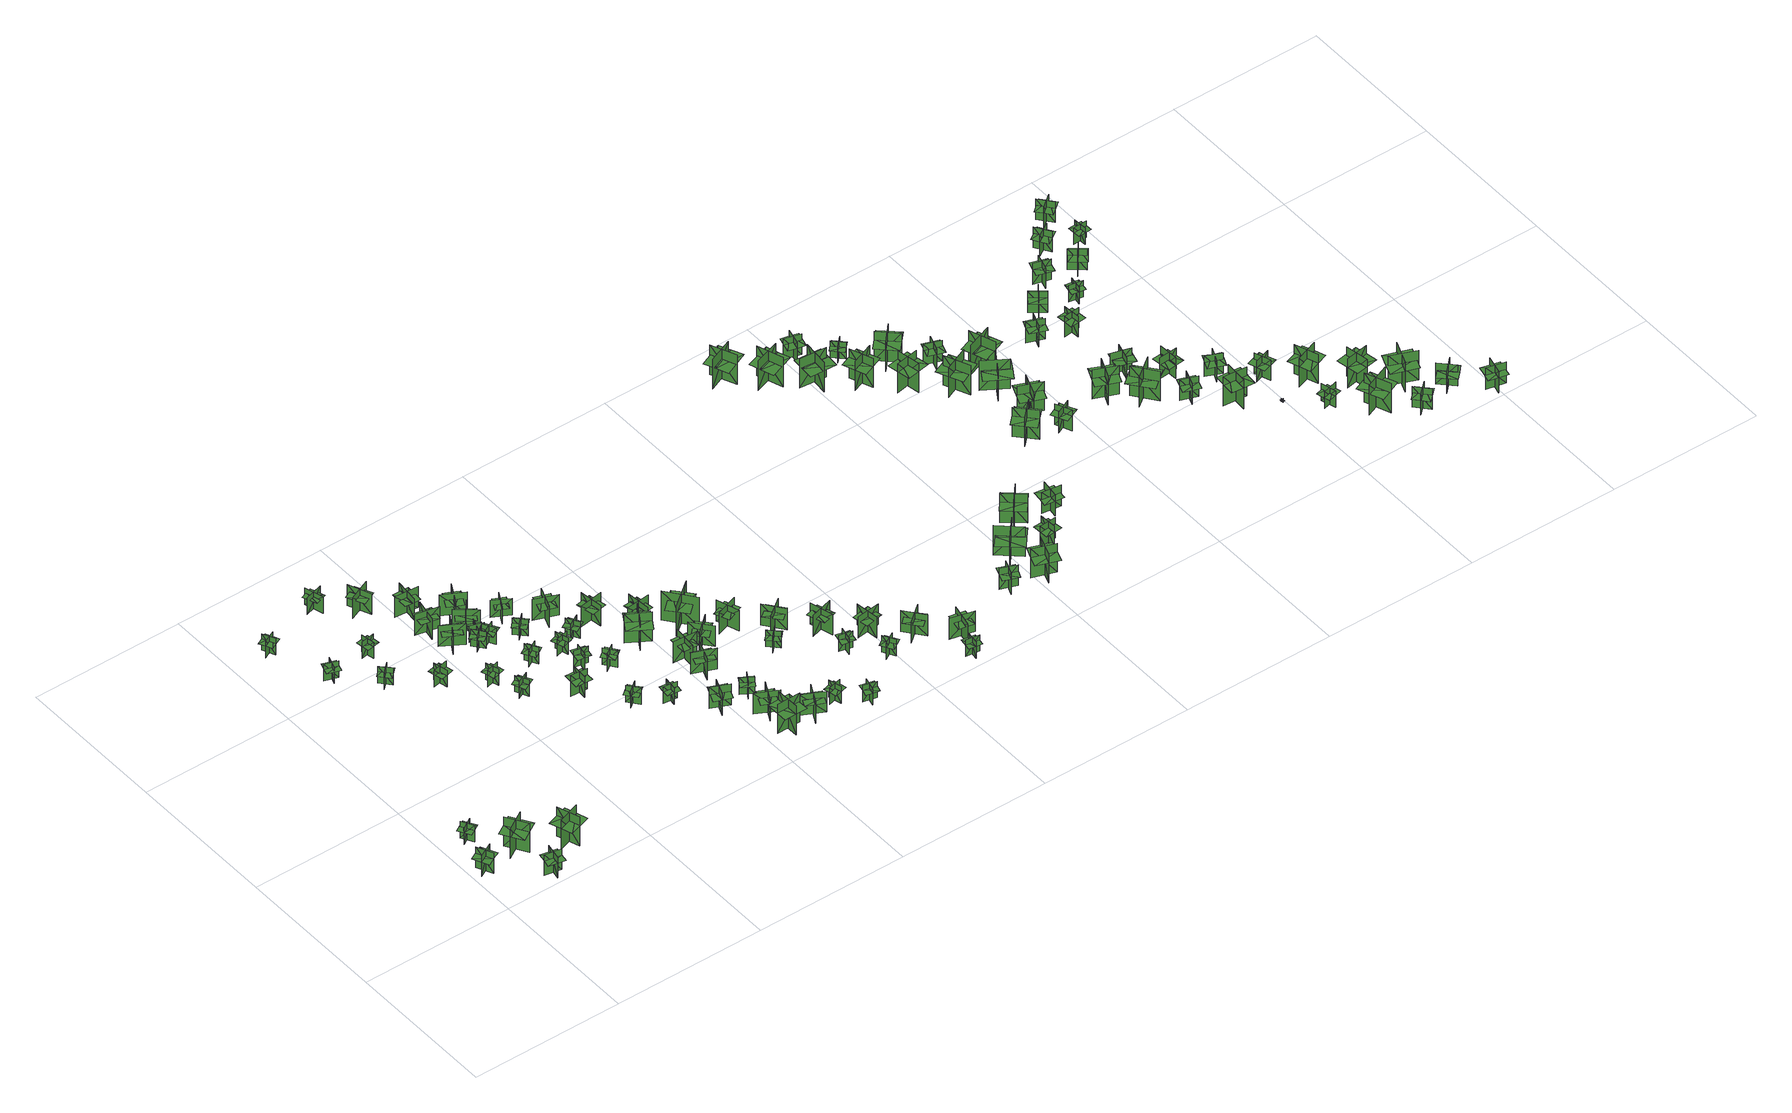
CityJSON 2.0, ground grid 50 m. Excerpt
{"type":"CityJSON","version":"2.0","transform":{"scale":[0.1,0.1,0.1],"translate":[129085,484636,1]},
"CityObjects":{
"tree1":{"type":"SolitaryVegetationObject","geometry":[{"type":"MultiSurface","lod":"1","boundaries":[[[0,1,2]],[[0,2,3]],[[4,5,6]],[[4,6,7]],[[8,9,10]],[[8,10,11]],[[8,11,12]],[[8,12,13]]]}]},
"tree2":{"type":"SolitaryVegetationObject","geometry":[{"type":"MultiSurface","lod":"1","boundaries":[[[14,15,16]],[[14,16,17]],[[18,19,20]],[[18,20,21]],[[22,23,24]],[[22,24,25]],[[22,25,26]],[[22,26,27]]]}]},
"tree3":{"type":"SolitaryVegetationObject","geometry":[{"type":"MultiSurface","lod":"1","boundaries":[[[28,29,30]],[[28,30,31]],[[32,33,34]],[[32,34,35]],[[36,37,38]],[[36,38,39]],[[36,39,40]],[[36,40,41]]]}]},
"tree4":{"type":"SolitaryVegetationObject","geometry":[{"type":"MultiSurface","lod":"1","boundaries":[[[42,43,44]],[[42,44,45]],[[46,47,48]],[[46,48,49]],[[50,51,52]],[[50,52,53]],[[50,53,54]],[[50,54,55]]]}]},
"tree5":{"type":"SolitaryVegetationObject","geometry":[{"type":"MultiSurface","lod":"1","boundaries":[[[56,57,58]],[[56,58,59]],[[60,61,62]],[[60,62,63]],[[64,65,66]],[[64,66,67]],[[64,67,68]],[[64,68,69]]]}]},
"tree6":{"type":"SolitaryVegetationObject","geometry":[{"type":"MultiSurface","lod":"1","boundaries":[[[70,71,72]],[[70,72,73]],[[74,75,76]],[[74,76,77]],[[78,79,80]],[[78,80,81]],[[78,81,82]],[[78,82,83]]]}]},
"tree7":{"type":"SolitaryVegetationObject","geometry":[{"type":"MultiSurface","lod":"1","boundaries":[[[84,85,86]],[[84,86,87]],[[88,89,90]],[[88,90,91]],[[92,93,94]],[[92,94,95]],[[92,95,96]],[[92,96,97]]]}]},
"tree8":{"type":"SolitaryVegetationObject","geometry":[{"type":"MultiSurface","lod":"1","boundaries":[[[98,99,100]],[[98,100,101]],[[102,103,104]],[[102,104,105]],[[106,107,108]],[[106,108,109]],[[106,109,110]],[[106,110,111]]]}]},
"tree9":{"type":"SolitaryVegetationObject","geometry":[{"type":"MultiSurface","lod":"1","boundaries":[[[112,113,114]],[[112,114,115]],[[116,117,118]],[[116,118,119]],[[120,121,122]],[[120,122,123]],[[120,123,124]],[[120,124,125]]]}]},
"tree10":{"type":"SolitaryVegetationObject","geometry":[{"type":"MultiSurface","lod":"1","boundaries":[[[126,127,128]],[[126,128,129]],[[130,131,132]],[[130,132,133]],[[134,135,136]],[[134,136,137]],[[134,137,138]],[[134,138,139]]]}]},
"tree11":{"type":"SolitaryVegetationObject","geometry":[{"type":"MultiSurface","lod":"1","boundaries":[[[140,141,142]],[[140,142,143]],[[144,145,146]],[[144,146,147]],[[148,149,150]],[[148,150,151]],[[148,151,152]],[[148,152,153]]]}]},
"tree12":{"type":"SolitaryVegetationObject","geometry":[{"type":"MultiSurface","lod":"1","boundaries":[[[154,155,156]],[[154,156,157]],[[158,159,160]],[[158,160,161]],[[162,163,164]],[[162,164,165]],[[162,165,166]],[[162,166,167]]]}]},
"tree13":{"type":"SolitaryVegetationObject","geometry":[{"type":"MultiSurface","lod":"1","boundaries":[[[168,169,170]],[[168,170,171]],[[172,173,174]],[[172,174,175]],[[176,177,178]],[[176,178,179]],[[176,179,180]],[[176,180,181]]]}]},
"tree14":{"type":"SolitaryVegetationObject","geometry":[{"type":"MultiSurface","lod":"1","boundaries":[[[182,183,184]],[[182,184,185]],[[186,187,188]],[[186,188,189]],[[190,191,192]],[[190,192,193]],[[190,193,194]],[[190,194,195]]]}]},
"tree15":{"type":"SolitaryVegetationObject","geometry":[{"type":"MultiSurface","lod":"1","boundaries":[[[196,197,198]],[[196,198,199]],[[200,201,202]],[[200,202,203]],[[204,205,206]],[[204,206,207]],[[204,207,208]],[[204,208,209]]]}]},
"tree16":{"type":"SolitaryVegetationObject","geometry":[{"type":"MultiSurface","lod":"1","boundaries":[[[210,211,212]],[[210,212,213]],[[214,215,216]],[[214,216,217]],[[218,219,220]],[[218,220,221]],[[218,221,222]],[[218,222,223]]]}]},
"tree17":{"type":"SolitaryVegetationObject","geometry":[{"type":"MultiSurface","lod":"1","boundaries":[[[224,225,226]],[[224,226,227]],[[228,229,230]],[[228,230,231]],[[232,233,234]],[[232,234,235]],[[232,235,236]],[[232,236,237]]]}]},
"tree18":{"type":"SolitaryVegetationObject","geometry":[{"type":"MultiSurface","lod":"1","boundaries":[[[238,239,240]],[[238,240,241]],[[242,243,244]],[[242,244,245]],[[246,247,248]],[[246,248,249]],[[246,249,250]],[[246,250,251]]]}]},
"tree19":{"type":"SolitaryVegetationObject","geometry":[{"type":"MultiSurface","lod":"1","boundaries":[[[252,253,254]],[[252,254,255]],[[256,257,258]],[[256,258,259]],[[260,261,262]],[[260,262,263]],[[260,263,264]],[[260,264,265]]]}]},
"tree20":{"type":"SolitaryVegetationObject","geometry":[{"type":"MultiSurface","lod":"1","boundaries":[[[266,267,268]],[[266,268,269]],[[270,271,272]],[[270,272,273]],[[274,275,276]],[[274,276,277]],[[274,277,278]],[[274,278,279]]]}]},
"tree21":{"type":"SolitaryVegetationObject","geometry":[{"type":"MultiSurface","lod":"1","boundaries":[[[280,281,282]],[[280,282,283]],[[284,285,286]],[[284,286,287]],[[288,289,290]],[[288,290,291]],[[288,291,292]],[[288,292,293]]]}]},
"tree22":{"type":"SolitaryVegetationObject","geometry":[{"type":"MultiSurface","lod":"1","boundaries":[[[294,295,296]],[[294,296,297]],[[298,299,300]],[[298,300,301]],[[302,303,304]],[[302,304,305]],[[302,305,306]],[[302,306,307]]]}]},
"tree23":{"type":"SolitaryVegetationObject","geometry":[{"type":"MultiSurface","lod":"1","boundaries":[[[308,309,310]],[[308,310,311]],[[312,313,314]],[[312,314,315]],[[316,317,318]],[[316,318,319]],[[316,319,320]],[[316,320,321]]]}]},
"tree24":{"type":"SolitaryVegetationObject","geometry":[{"type":"MultiSurface","lod":"1","boundaries":[[[322,323,324]],[[322,324,325]],[[326,327,328]],[[326,328,329]],[[330,331,332]],[[330,332,333]],[[330,333,334]],[[330,334,335]]]}]},
"tree25":{"type":"SolitaryVegetationObject","geometry":[{"type":"MultiSurface","lod":"1","boundaries":[[[336,337,338]],[[336,338,339]],[[340,341,342]],[[340,342,343]],[[344,345,346]],[[344,346,347]],[[344,347,348]],[[344,348,349]]]}]},
"tree26":{"type":"SolitaryVegetationObject","geometry":[{"type":"MultiSurface","lod":"1","boundaries":[[[350,351,352]],[[350,352,353]],[[354,355,356]],[[354,356,357]],[[358,359,360]],[[358,360,361]],[[358,361,362]],[[358,362,363]]]}]},
"tree27":{"type":"SolitaryVegetationObject","geometry":[{"type":"MultiSurface","lod":"1","boundaries":[[[364,365,366]],[[364,366,367]],[[368,369,370]],[[368,370,371]],[[372,373,374]],[[372,374,375]],[[372,375,376]],[[372,376,377]]]}]},
"tree28":{"type":"SolitaryVegetationObject","geometry":[{"type":"MultiSurface","lod":"1","boundaries":[[[378,379,380]],[[378,380,381]],[[382,383,384]],[[382,384,385]],[[386,387,388]],[[386,388,389]],[[386,389,390]],[[386,390,391]]]}]},
"tree29":{"type":"SolitaryVegetationObject","geometry":[{"type":"MultiSurface","lod":"1","boundaries":[[[392,393,394]],[[392,394,395]],[[396,397,398]],[[396,398,399]],[[400,401,402]],[[400,402,403]],[[400,403,404]],[[400,404,405]]]}]},
"tree30":{"type":"SolitaryVegetationObject","geometry":[{"type":"MultiSurface","lod":"1","boundaries":[[[406,407,408]],[[406,408,409]],[[410,411,412]],[[410,412,413]],[[414,415,416]],[[414,416,417]],[[414,417,418]],[[414,418,419]]]}]},
"tree31":{"type":"SolitaryVegetationObject","geometry":[{"type":"MultiSurface","lod":"1","boundaries":[[[420,421,422]],[[420,422,423]],[[424,425,426]],[[424,426,427]],[[428,429,430]],[[428,430,431]],[[428,431,432]],[[428,432,433]]]}]},
"tree32":{"type":"SolitaryVegetationObject","geometry":[{"type":"MultiSurface","lod":"1","boundaries":[[[434,435,436]],[[434,436,437]],[[438,439,440]],[[438,440,441]],[[442,443,444]],[[442,444,445]],[[442,445,446]],[[442,446,447]]]}]},
"tree33":{"type":"SolitaryVegetationObject","geometry":[{"type":"MultiSurface","lod":"1","boundaries":[[[448,449,450]],[[448,450,451]],[[452,453,454]],[[452,454,455]],[[456,457,458]],[[456,458,459]],[[456,459,460]],[[456,460,461]]]}]},
"tree34":{"type":"SolitaryVegetationObject","geometry":[{"type":"MultiSurface","lod":"1","boundaries":[[[462,463,464]],[[462,464,465]],[[466,467,468]],[[466,468,469]],[[470,471,472]],[[470,472,473]],[[470,473,474]],[[470,474,475]]]}]},
"tree35":{"type":"SolitaryVegetationObject","geometry":[{"type":"MultiSurface","lod":"1","boundaries":[[[476,477,478]],[[476,478,479]],[[480,481,482]],[[480,482,483]],[[484,485,486]],[[484,486,487]],[[484,487,488]],[[484,488,489]]]}]},
"tree36":{"type":"SolitaryVegetationObject","geometry":[{"type":"MultiSurface","lod":"1","boundaries":[[[490,491,492]],[[490,492,493]],[[494,495,496]],[[494,496,497]],[[498,499,500]],[[498,500,501]],[[498,501,502]],[[498,502,503]]]}]},
"tree37":{"type":"SolitaryVegetationObject","geometry":[{"type":"MultiSurface","lod":"1","boundaries":[[[504,505,506]],[[504,506,507]],[[508,509,510]],[[508,510,511]],[[512,513,514]],[[512,514,515]],[[512,515,516]],[[512,516,517]]]}]},
"tree38":{"type":"SolitaryVegetationObject","geometry":[{"type":"MultiSurface","lod":"1","boundaries":[[[518,519,520]],[[518,520,521]],[[522,523,524]],[[522,524,525]],[[526,527,528]],[[526,528,529]],[[526,529,530]],[[526,530,531]]]}]},
"tree39":{"type":"SolitaryVegetationObject","geometry":[{"type":"MultiSurface","lod":"1","boundaries":[[[532,533,534]],[[532,534,535]],[[536,537,538]],[[536,538,539]],[[540,541,542]],[[540,542,543]],[[540,543,544]],[[540,544,545]]]}]},
"tree40":{"type":"SolitaryVegetationObject","geometry":[{"type":"MultiSurface","lod":"1","boundaries":[[[546,547,548]],[[546,548,549]],[[550,551,552]],[[550,552,553]],[[554,555,556]],[[554,556,557]],[[554,557,558]],[[554,558,559]]]}]},
"tree41":{"type":"SolitaryVegetationObject","geometry":[{"type":"MultiSurface","lod":"1","boundaries":[[[560,561,562]],[[560,562,563]],[[564,565,566]],[[564,566,567]],[[568,569,570]],[[568,570,571]],[[568,571,572]],[[568,572,573]]]}]},
"tree42":{"type":"SolitaryVegetationObject","geometry":[{"type":"MultiSurface","lod":"1","boundaries":[[[574,575,576]],[[574,576,577]],[[578,579,580]],[[578,580,581]],[[582,583,584]],[[582,584,585]],[[582,585,586]],[[582,586,587]]]}]},
"tree43":{"type":"SolitaryVegetationObject","geometry":[{"type":"MultiSurface","lod":"1","boundaries":[[[588,589,590]],[[588,590,591]],[[592,593,594]],[[592,594,595]],[[596,597,598]],[[596,598,599]],[[596,599,600]],[[596,600,601]]]}]},
"tree44":{"type":"SolitaryVegetationObject","geometry":[{"type":"MultiSurface","lod":"1","boundaries":[[[602,603,604]],[[602,604,605]],[[606,607,608]],[[606,608,609]],[[610,611,612]],[[610,612,613]],[[610,613,614]],[[610,614,615]]]}]},
"tree45":{"type":"SolitaryVegetationObject","geometry":[{"type":"MultiSurface","lod":"1","boundaries":[[[616,617,618]],[[616,618,619]],[[620,621,622]],[[620,622,623]],[[624,625,626]],[[624,626,627]],[[624,627,628]],[[624,628,629]]]}]},
"tree46":{"type":"SolitaryVegetationObject","geometry":[{"type":"MultiSurface","lod":"1","boundaries":[[[630,631,632]],[[630,632,633]],[[634,635,636]],[[634,636,637]],[[638,639,640]],[[638,640,641]],[[638,641,642]],[[638,642,643]]]}]},
"tree47":{"type":"SolitaryVegetationObject","geometry":[{"type":"MultiSurface","lod":"1","boundaries":[[[644,645,646]],[[644,646,647]],[[648,649,650]],[[648,650,651]],[[652,653,654]],[[652,654,655]],[[652,655,656]],[[652,656,657]]]}]},
"tree48":{"type":"SolitaryVegetationObject","geometry":[{"type":"MultiSurface","lod":"1","boundaries":[[[658,659,660]],[[658,660,661]],[[662,663,664]],[[662,664,665]],[[666,667,668]],[[666,668,669]],[[666,669,670]],[[666,670,671]]]}]},
"tree49":{"type":"SolitaryVegetationObject","geometry":[{"type":"MultiSurface","lod":"1","boundaries":[[[672,673,674]],[[672,674,675]],[[676,677,678]],[[676,678,679]],[[680,681,682]],[[680,682,683]],[[680,683,684]],[[680,684,685]]]}]},
"tree50":{"type":"SolitaryVegetationObject","geometry":[{"type":"MultiSurface","lod":"1","boundaries":[[[686,687,688]],[[686,688,689]],[[690,691,692]],[[690,692,693]],[[694,695,696]],[[694,696,697]],[[694,697,698]],[[694,698,699]]]}]},
"tree51":{"type":"SolitaryVegetationObject","geometry":[{"type":"MultiSurface","lod":"1","boundaries":[[[700,701,702]],[[700,702,703]],[[704,705,706]],[[704,706,707]],[[708,709,710]],[[708,710,711]],[[708,711,712]],[[708,712,713]]]}]},
"tree52":{"type":"SolitaryVegetationObject","geometry":[{"type":"MultiSurface","lod":"1","boundaries":[[[714,715,716]],[[714,716,717]],[[718,719,720]],[[718,720,721]],[[722,723,724]],[[722,724,725]],[[722,725,726]],[[722,726,727]]]}]},
"tree53":{"type":"SolitaryVegetationObject","geometry":[{"type":"MultiSurface","lod":"1","boundaries":[[[728,729,730]],[[728,730,731]],[[732,733,734]],[[732,734,735]],[[736,737,738]],[[736,738,739]],[[736,739,740]],[[736,740,741]]]}]},
"tree54":{"type":"SolitaryVegetationObject","geometry":[{"type":"MultiSurface","lod":"1","boundaries":[[[742,743,744]],[[742,744,745]],[[746,747,748]],[[746,748,749]],[[750,751,752]],[[750,752,753]],[[750,753,754]],[[750,754,755]]]}]},
"tree55":{"type":"SolitaryVegetationObject","geometry":[{"type":"MultiSurface","lod":"1","boundaries":[[[756,757,758]],[[756,758,759]],[[760,761,762]],[[760,762,763]],[[764,765,766]],[[764,766,767]],[[764,767,768]],[[764,768,769]]]}]},
"tree56":{"type":"SolitaryVegetationObject","geometry":[{"type":"MultiSurface","lod":"1","boundaries":[[[770,771,772]],[[770,772,773]],[[774,775,776]],[[774,776,777]],[[778,779,780]],[[778,780,781]],[[778,781,782]],[[778,782,783]]]}]},
"tree57":{"type":"SolitaryVegetationObject","geometry":[{"type":"MultiSurface","lod":"1","boundaries":[[[784,785,786]],[[784,786,787]],[[788,789,790]],[[788,790,791]],[[792,793,794]],[[792,794,795]],[[792,795,796]],[[792,796,797]]]}]},
"tree58":{"type":"SolitaryVegetationObject","geometry":[{"type":"MultiSurface","lod":"1","boundaries":[[[798,799,800]],[[798,800,801]],[[802,803,804]],[[802,804,805]],[[806,807,808]],[[806,808,809]],[[806,809,810]],[[806,810,811]]]}]},
"tree59":{"type":"SolitaryVegetationObject","geometry":[{"type":"MultiSurface","lod":"1","boundaries":[[[812,813,814]],[[812,814,815]],[[816,817,818]],[[816,818,819]],[[820,821,822]],[[820,822,823]],[[820,823,824]],[[820,824,825]]]}]},
"tree60":{"type":"SolitaryVegetationObject","geometry":[{"type":"MultiSurface","lod":"1","boundaries":[[[826,827,828]],[[826,828,829]],[[830,831,832]],[[830,832,833]],[[834,835,836]],[[834,836,837]],[[834,837,838]],[[834,838,839]]]}]},
"tree61":{"type":"SolitaryVegetationObject","geometry":[{"type":"MultiSurface","lod":"1","boundaries":[[[840,841,842]],[[840,842,843]],[[844,845,846]],[[844,846,847]],[[848,849,850]],[[848,850,851]],[[848,851,852]],[[848,852,853]]]}]},
"tree62":{"type":"SolitaryVegetationObject","geometry":[{"type":"MultiSurface","lod":"1","boundaries":[[[854,855,856]],[[854,856,857]],[[858,859,860]],[[858,860,861]],[[862,863,864]],[[862,864,865]],[[862,865,866]],[[862,866,867]]]}]},
"tree63":{"type":"SolitaryVegetationObject","geometry":[{"type":"MultiSurface","lod":"1","boundaries":[[[868,869,870]],[[868,870,871]],[[872,873,874]],[[872,874,875]],[[876,877,878]],[[876,878,879]],[[876,879,880]],[[876,880,881]]]}]},
"tree64":{"type":"SolitaryVegetationObject","geometry":[{"type":"MultiSurface","lod":"1","boundaries":[[[882,883,884]],[[882,884,885]],[[886,887,888]],[[886,888,889]],[[890,891,892]],[[890,892,893]],[[890,893,894]],[[890,894,895]]]}]},
"tree65":{"type":"SolitaryVegetationObject","geometry":[{"type":"MultiSurface","lod":"1","boundaries":[[[896,897,898]],[[896,898,899]],[[900,901,902]],[[900,902,903]],[[904,905,906]],[[904,906,907]],[[904,907,908]],[[904,908,909]]]}]},
"tree66":{"type":"SolitaryVegetationObject","geometry":[{"type":"MultiSurface","lod":"1","boundaries":[[[910,911,912]],[[910,912,913]],[[914,915,916]],[[914,916,917]],[[918,919,920]],[[918,920,921]],[[918,921,922]],[[918,922,923]]]}]},
"tree67":{"type":"SolitaryVegetationObject","geometry":[{"type":"MultiSurface","lod":"1","boundaries":[[[924,925,926]],[[924,926,927]],[[928,929,930]],[[928,930,931]],[[932,933,934]],[[932,934,935]],[[932,935,936]],[[932,936,937]]]}]},
"tree68":{"type":"SolitaryVegetationObject","geometry":[{"type":"MultiSurface","lod":"1","boundaries":[[[938,939,940]],[[938,940,941]],[[942,943,944]],[[942,944,945]],[[946,947,948]],[[946,948,949]],[[946,949,950]],[[946,950,951]]]}]},
"tree69":{"type":"SolitaryVegetationObject","geometry":[{"type":"MultiSurface","lod":"1","boundaries":[[[952,953,954]],[[952,954,955]],[[956,957,958]],[[956,958,959]],[[960,961,962]],[[960,962,963]],[[960,963,964]],[[960,964,965]]]}]},
"tree70":{"type":"SolitaryVegetationObject","geometry":[{"type":"MultiSurface","lod":"1","boundaries":[[[966,967,968]],[[966,968,969]],[[970,971,972]],[[970,972,973]],[[974,975,976]],[[974,976,977]],[[974,977,978]],[[974,978,979]]]}]},
"tree71":{"type":"SolitaryVegetationObject","geometry":[{"type":"MultiSurface","lod":"1","boundaries":[[[980,981,982]],[[980,982,983]],[[984,985,986]],[[984,986,987]],[[988,989,990]],[[988,990,991]],[[988,991,992]],[[988,992,993]]]}]},
"tree72":{"type":"SolitaryVegetationObject","geometry":[{"type":"MultiSurface","lod":"1","boundaries":[[[994,995,996]],[[994,996,997]],[[998,999,1000]],[[998,1000,1001]],[[1002,1003,1004]],[[1002,1004,1005]],[[1002,1005,1006]],[[1002,1006,1007]]]}]},
"tree73":{"type":"SolitaryVegetationObject","geometry":[{"type":"MultiSurface","lod":"1","boundaries":[[[1008,1009,1010]],[[1008,1010,1011]],[[1012,1013,1014]],[[1012,1014,1015]],[[1016,1017,1018]],[[1016,1018,1019]],[[1016,1019,1020]],[[1016,1020,1021]]]}]},
"tree74":{"type":"SolitaryVegetationObject","geometry":[{"type":"MultiSurface","lod":"1","boundaries":[[[1022,1023,1024]],[[1022,1024,1025]],[[1026,1027,1028]],[[1026,1028,1029]],[[1030,1031,1032]],[[1030,1032,1033]],[[1030,1033,1034]],[[1030,1034,1035]]]}]},
"tree75":{"type":"SolitaryVegetationObject","geometry":[{"type":"MultiSurface","lod":"1","boundaries":[[[1036,1037,1038]],[[1036,1038,1039]],[[1040,1041,1042]],[[1040,1042,1043]],[[1044,1045,1046]],[[1044,1046,1047]],[[1044,1047,1048]],[[1044,1048,1049]]]}]},
"tree76":{"type":"SolitaryVegetationObject","geometry":[{"type":"MultiSurface","lod":"1","boundaries":[[[1050,1051,1052]],[[1050,1052,1053]],[[1054,1055,1056]],[[1054,1056,1057]],[[1058,1059,1060]],[[1058,1060,1061]],[[1058,1061,1062]],[[1058,1062,1063]]]}]},
"tree77":{"type":"SolitaryVegetationObject","geometry":[{"type":"MultiSurface","lod":"1","boundaries":[[[1064,1065,1066]],[[1064,1066,1067]],[[1068,1069,1070]],[[1068,1070,1071]],[[1072,1073,1074]],[[1072,1074,1075]],[[1072,1075,1076]],[[1072,1076,1077]]]}]},
"tree78":{"type":"SolitaryVegetationObject","geometry":[{"type":"MultiSurface","lod":"1","boundaries":[[[1078,1079,1080]],[[1078,1080,1081]],[[1082,1083,1084]],[[1082,1084,1085]],[[1086,1087,1088]],[[1086,1088,1089]],[[1086,1089,1090]],[[1086,1090,1091]]]}]},
"tree79":{"type":"SolitaryVegetationObject","geometry":[{"type":"MultiSurface","lod":"1","boundaries":[[[1092,1093,1094]],[[1092,1094,1095]],[[1096,1097,1098]],[[1096,1098,1099]],[[1100,1101,1102]],[[1100,1102,1103]],[[1100,1103,1104]],[[1100,1104,1105]]]}]},
"tree80":{"type":"SolitaryVegetationObject","geometry":[{"type":"MultiSurface","lod":"1","boundaries":[[[1106,1107,1108]],[[1106,1108,1109]],[[1110,1111,1112]],[[1110,1112,1113]],[[1114,1115,1116]],[[1114,1116,1117]],[[1114,1117,1118]],[[1114,1118,1119]]]}]},
"tree81":{"type":"SolitaryVegetationObject","geometry":[{"type":"MultiSurface","lod":"1","boundaries":[[[1120,1121,1122]],[[1120,1122,1123]],[[1124,1125,1126]],[[1124,1126,1127]],[[1128,1129,1130]],[[1128,1130,1131]],[[1128,1131,1132]],[[1128,1132,1133]]]}]},
"tree82":{"type":"SolitaryVegetationObject","geometry":[{"type":"MultiSurface","lod":"1","boundaries":[[[1134,1135,1136]],[[1134,1136,1137]],[[1138,1139,1140]],[[1138,1140,1141]],[[1142,1143,1144]],[[1142,1144,1145]],[[1142,1145,1146]],[[1142,1146,1147]]]}]},
"tree83":{"type":"SolitaryVegetationObject","geometry":[{"type":"MultiSurface","lod":"1","boundaries":[[[1148,1149,1150]],[[1148,1150,1151]],[[1152,1153,1154]],[[1152,1154,1155]],[[1156,1157,1158]],[[1156,1158,1159]],[[1156,1159,1160]],[[1156,1160,1161]]]}]},
"tree84":{"type":"SolitaryVegetationObject","geometry":[{"type":"MultiSurface","lod":"1","boundaries":[[[1162,1163,1164]],[[1162,1164,1165]],[[1166,1167,1168]],[[1166,1168,1169]],[[1170,1171,1172]],[[1170,1172,1173]],[[1170,1173,1174]],[[1170,1174,1175]]]}]},
"tree85":{"type":"SolitaryVegetationObject","geometry":[{"type":"MultiSurface","lod":"1","boundaries":[[[1176,1177,1178]],[[1176,1178,1179]],[[1180,1181,1182]],[[1180,1182,1183]],[[1184,1185,1186]],[[1184,1186,1187]],[[1184,1187,1188]],[[1184,1188,1189]]]}]},
"tree86":{"type":"SolitaryVegetationObject","geometry":[{"type":"MultiSurface","lod":"1","boundaries":[[[1190,1191,1192]],[[1190,1192,1193]],[[1194,1195,1196]],[[1194,1196,1197]],[[1198,1199,1200]],[[1198,1200,1201]],[[1198,1201,1202]],[[1198,1202,1203]]]}]},
"tree87":{"type":"SolitaryVegetationObject","geometry":[{"type":"MultiSurface","lod":"1","boundaries":[[[1204,1205,1206]],[[1204,1206,1207]],[[1208,1209,1210]],[[1208,1210,1211]],[[1212,1213,1214]],[[1212,1214,1215]],[[1212,1215,1216]],[[1212,1216,1217]]]}]},
"tree88":{"type":"SolitaryVegetationObject","geometry":[{"type":"MultiSurface","lod":"1","boundaries":[[[1218,1219,1220]],[[1218,1220,1221]],[[1222,1223,1224]],[[1222,1224,1225]],[[1226,1227,1228]],[[1226,1228,1229]],[[1226,1229,1230]],[[1226,1230,1231]]]}]},
"tree89":{"type":"SolitaryVegetationObject","geometry":[{"type":"MultiSurface","lod":"1","boundaries":[[[1232,1233,1234]],[[1232,1234,1235]],[[1236,1237,1238]],[[1236,1238,1239]],[[1240,1241,1242]],[[1240,1242,1243]],[[1240,1243,1244]],[[1240,1244,1245]]]}]},
"tree90":{"type":"SolitaryVegetationObject","geometry":[{"type":"MultiSurface","lod":"1","boundaries":[[[1246,1247,1248]],[[1246,1248,1249]],[[1250,1251,1252]],[[1250,1252,1253]],[[1254,1255,1256]],[[1254,1256,1257]],[[1254,1257,1258]],[[1254,1258,1259]]]}]},
"tree91":{"type":"SolitaryVegetationObject","geometry":[{"type":"MultiSurface","lod":"1","boundaries":[[[1260,1261,1262]],[[1260,1262,1263]],[[1264,1265,1266]],[[1264,1266,1267]],[[1268,1269,1270]],[[1268,1270,1271]],[[1268,1271,1272]],[[1268,1272,1273]]]}]},
"tree92":{"type":"SolitaryVegetationObject","geometry":[{"type":"MultiSurface","lod":"1","boundaries":[[[1274,1275,1276]],[[1274,1276,1277]],[[1278,1279,1280]],[[1278,1280,1281]],[[1282,1283,1284]],[[1282,1284,1285]],[[1282,1285,1286]],[[1282,1286,1287]]]}]},
"tree93":{"type":"SolitaryVegetationObject","geometry":[{"type":"MultiSurface","lod":"1","boundaries":[[[1288,1289,1290]],[[1288,1290,1291]],[[1292,1293,1294]],[[1292,1294,1295]],[[1296,1297,1298]],[[1296,1298,1299]],[[1296,1299,1300]],[[1296,1300,1301]]]}]},
"tree94":{"type":"SolitaryVegetationObject","geometry":[{"type":"MultiSurface","lod":"1","boundaries":[[[1302,1303,1304]],[[1302,1304,1305]],[[1306,1307,1308]],[[1306,1308,1309]],[[1310,1311,1312]],[[1310,1312,1313]],[[1310,1313,1314]],[[1310,1314,1315]]]}]},
"tree95":{"type":"SolitaryVegetationObject","geometry":[{"type":"MultiSurface","lod":"1","boundaries":[[[1316,1317,1318]],[[1316,1318,1319]],[[1320,1321,1322]],[[1320,1322,1323]],[[1324,1325,1326]],[[1324,1326,1327]],[[1324,1327,1328]],[[1324,1328,1329]]]}]},
"tree96":{"type":"SolitaryVegetationObject","geometry":[{"type":"MultiSurface","lod":"1","boundaries":[[[1330,1331,1332]],[[1330,1332,1333]],[[1334,1335,1336]],[[1334,1336,1337]],[[1338,1339,1340]],[[1338,1340,1341]],[[1338,1341,1342]],[[1338,1342,1343]]]}]},
"tree97":{"type":"SolitaryVegetationObject","geometry":[{"type":"MultiSurface","lod":"1","boundaries":[[[1344,1345,1346]],[[1344,1346,1347]],[[1348,1349,1350]],[[1348,1350,1351]],[[1352,1353,1354]],[[1352,1354,1355]],[[1352,1355,1356]],[[1352,1356,1357]]]}]},
"tree98":{"type":"SolitaryVegetationObject","geometry":[{"type":"MultiSurface","lod":"1","boundaries":[[[1358,1359,1360]],[[1358,1360,1361]],[[1362,1363,1364]],[[1362,1364,1365]],[[1366,1367,1368]],[[1366,1368,1369]],[[1366,1369,1370]],[[1366,1370,1371]]]}]},
"tree99":{"type":"SolitaryVegetationObject","geometry":[{"type":"MultiSurface","lod":"1","boundaries":[[[1372,1373,1374]],[[1372,1374,1375]],[[1376,1377,1378]],[[1376,1378,1379]],[[1380,1381,1382]],[[1380,1382,1383]],[[1380,1383,1384]],[[1380,1384,1385]]]}]},
"tree100":{"type":"SolitaryVegetationObject","geometry":[{"type":"MultiSurface","lod":"1","boundaries":[[[1386,1387,1388]],[[1386,1388,1389]],[[1390,1391,1392]],[[1390,1392,1393]],[[1394,1395,1396]],[[1394,1396,1397]],[[1394,1397,1398]],[[1394,1398,1399]]]}]},
"tree101":{"type":"SolitaryVegetationObject","geometry":[{"type":"MultiSurface","lod":"1","boundaries":[[[1400,1401,1402]],[[1400,1402,1403]],[[1404,1405,1406]],[[1404,1406,1407]],[[1408,1409,1410]],[[1408,1410,1411]],[[1408,1411,1412]],[[1408,1412,1413]]]}]},
"tree102":{"type":"SolitaryVegetationObject","geometry":[{"type":"MultiSurface","lod":"1","boundaries":[[[1414,1415,1416]],[[1414,1416,1417]],[[1418,1419,1420]],[[1418,1420,1421]],[[1422,1423,1424]],[[1422,1424,1425]],[[1422,1425,1426]],[[1422,1426,1427]]]}]},
"tree103":{"type":"SolitaryVegetationObject","geometry":[{"type":"MultiSurface","lod":"1","boundaries":[[[1428,1429,1430]],[[1428,1430,1431]],[[1432,1433,1434]],[[1432,1434,1435]],[[1436,1437,1438]],[[1436,1438,1439]],[[1436,1439,1440]],[[1436,1440,1441]]]}]},
"tree104":{"type":"SolitaryVegetationObject","geometry":[{"type":"MultiSurface","lod":"1","boundaries":[[[1442,1443,1444]],[[1442,1444,1445]],[[1446,1447,1448]],[[1446,1448,1449]],[[1450,1451,1452]],[[1450,1452,1453]],[[1450,1453,1454]],[[1450,1454,1455]]]}]}
},
"vertices":[
[17,143,14],[66,168,14],[66,168,91],[17,143,91],[52,132,14],[27,181,14],[27,181,91],[52,132,91],[52,132,69],[76,144,69],[51,193,69],[27,181,69],[2,168,69],[27,119,69],
[67,305,15],[89,267,15],[89,267,76],[67,305,76],[59,276,15],[97,299,15],[97,299,76],[59,276,76],[59,276,59],[71,257,59],[109,280,59],[97,299,59],[86,318,59],[48,295,59],
[179,7,16],[190,61,16],[190,61,93],[179,7,93],[210,27,16],[156,38,16],[156,38,93],[210,27,93],[210,27,71],[215,55,71],[161,65,71],[156,38,71],[150,11,71],[205,0,71],
[194,195,12],[128,155,12],[128,155,120],[194,195,120],[144,207,12],[185,142,12],[185,142,120],[144,207,120],[144,207,90],[111,187,90],[152,121,90],[185,142,90],[218,162,90],[177,228,90],
[312,77,12],[287,150,12],[287,150,120],[312,77,120],[335,123,12],[262,98,12],[262,98,120],[335,123,120],[335,123,90],[323,160,90],[249,135,90],[262,98,90],[274,62,90],[347,86,90],
[127,1220,16],[108,1260,16],[108,1260,77],[127,1220,77],[137,1248,16],[97,1228,16],[97,1228,77],[137,1248,77],[137,1248,60],[127,1268,60],[87,1248,60],[97,1228,60],[107,1208,60],[147,1228,60],
[183,1026,16],[197,1068,16],[197,1068,77],[183,1026,77],[209,1039,16],[167,1053,16],[167,1053,77],[209,1039,77],[209,1039,60],[216,1060,60],[174,1074,60],[167,1053,60],[160,1032,60],[202,1018,60],
[311,924,14],[281,957,14],[281,957,76],[311,924,76],[312,954,14],[280,924,14],[280,924,76],[312,954,76],[312,954,58],[297,970,58],[265,940,58],[280,924,58],[295,907,58],[327,937,58],
[327,1087,14],[335,1043,14],[335,1043,75],[327,1087,75],[310,1063,14],[354,1071,14],[354,1071,75],[310,1063,75],[310,1063,58],[314,1041,58],[358,1049,58],[354,1071,58],[350,1092,58],[307,1085,58],
[424,824,14],[413,873,14],[413,873,76],[424,824,76],[445,857,14],[396,847,14],[396,847,76],[445,857,76],[427,827,56],[449,833,56],[438,882,56],[415,876,56],[392,871,56],[404,822,56],
[325,1344,7],[343,1284,7],[343,1284,69],[325,1344,69],[305,1307,7],[305,1307,69],[365,1325,69],[365,1325,7],[326,1339,53],[307,1332,53],[323,1286,53],[343,1293,53],[362,1300,53],[346,1346,53],
[541,742,14],[528,784,14],[528,784,76],[541,742,76],[555,767,14],[513,755,14],[513,755,76],[555,767,76],[555,767,59],[549,789,59],[506,776,59],[513,755,59],[519,734,59],[561,746,59],
[555,667,11],[595,687,11],[595,687,72],[555,667,72],[583,657,11],[563,697,11],[563,697,72],[583,657,72],[583,657,55],[603,667,55],[583,707,55],[563,697,55],[544,687,55],[563,647,55],
[445,1196,9],[415,1268,9],[415,1268,87],[445,1196,87],[465,1245,9],[465,1245,87],[393,1215,87],[393,1215,9],[442,1203,66],[466,1214,66],[440,1269,66],[417,1258,66],[393,1247,66],[419,1192,66],
[510,976,10],[577,937,10],[577,937,87],[510,976,87],[523,925,10],[523,925,87],[562,993,87],[562,993,10],[515,972,67],[503,949,67],[557,921,67],[569,944,67],[581,967,67],[527,995,67],
[487,1055,8],[563,1039,8],[563,1039,86],[487,1055,86],[516,1011,8],[516,1011,86],[531,1088,86],[531,1088,8],[493,1053,65],[489,1028,65],[549,1018,65],[553,1044,65],[557,1069,65],[498,1079,65],
[582,894,9],[617,921,9],[617,921,71],[582,894,71],[611,890,9],[584,925,9],[584,925,71],[611,890,71],[611,890,54],[628,903,54],[601,938,54],[584,925,54],[566,911,54],[593,876,54],
[525,1106,9],[533,1184,9],[533,1184,87],[525,1106,87],[566,1140,9],[566,1140,87],[488,1147,87],[488,1147,9],[526,1113,66],[552,1112,66],[556,1172,66],[530,1174,66],[504,1175,66],[500,1115,66],
[700,558,12],[704,613,12],[704,613,89],[700,558,89],[728,582,12],[673,586,12],[673,586,89],[728,582,89],[728,582,67],[730,610,67],[675,613,67],[673,586,67],[671,558,67],[726,555,67],
[589,939,9],[631,924,9],[631,924,71],[589,939,71],[601,912,9],[616,954,9],[616,954,71],[601,912,71],[601,912,54],[622,905,54],[637,946,54],[616,954,54],[596,962,54],[580,920,54],
[650,915,9],[611,894,9],[611,894,71],[650,915,71],[621,923,9],[643,885,9],[643,885,71],[621,923,71],[621,923,54],[602,913,54],[624,874,54],[643,885,54],[663,896,54],[641,934,54],
[686,748,11],[664,786,11],[664,786,72],[686,748,72],[694,777,11],[656,754,11],[656,754,72],[694,777,72],[694,777,55],[682,796,55],[644,773,55],[656,754,55],[667,735,55],[705,758,55],
[583,1007,9],[643,958,9],[643,958,87],[583,1007,87],[589,955,9],[589,955,87],[638,1015,87],[638,1015,9],[588,1003,66],[573,982,66],[622,945,66],[637,966,66],[653,987,66],[604,1023,66],
[779,473,13],[806,438,13],[806,438,75],[779,473,75],[775,444,13],[810,471,13],[810,471,75],[775,444,75],[775,444,57],[789,426,57],[824,454,57],[810,471,57],[796,489,57],[761,461,57],
[609,1025,9],[646,1093,9],[646,1093,87],[609,1025,87],[659,1039,9],[659,1039,87],[591,1077,87],[591,1077,9],[612,1031,66],[635,1019,66],[663,1073,66],[639,1085,66],[616,1096,66],[589,1042,66],
[779,692,12],[770,648,12],[770,648,73],[779,692,73],[754,676,12],[798,667,12],[798,667,73],[754,676,73],[754,676,56],[750,654,56],[793,645,56],[798,667,56],[802,688,56],[759,698,56],
[705,860,10],[737,890,10],[737,890,71],[705,860,71],[734,858,10],[704,891,10],[704,891,71],[734,858,71],[734,858,54],[750,873,54],[720,906,54],[704,891,54],[688,876,54],[718,843,54],
[776,730,10],[763,773,10],[763,773,72],[776,730,72],[790,756,10],[748,743,10],[748,743,72],[790,756,72],[790,756,55],[784,777,55],[741,765,55],[748,743,55],[754,722,55],[796,735,55],
[880,382,12],[885,426,12],[885,426,74],[880,382,74],[903,400,12],[859,405,12],[859,405,74],[903,400,74],[903,400,56],[905,422,56],[861,427,56],[859,405,56],[857,383,56],[901,378,56],
[739,998,9],[709,943,9],[709,943,71],[739,998,71],[699,986,9],[699,986,71],[754,956,71],[754,956,9],[736,993,55],[718,1002,55],[696,959,55],[715,950,55],[734,941,55],[755,984,55],
[855,635,9],[819,609,9],[819,609,71],[855,635,71],[826,640,9],[852,604,9],[852,604,71],[826,640,71],[826,640,54],[808,627,54],[834,591,54],[852,604,54],[870,617,54],[844,653,54],
[957,265,13],[982,323,13],[982,323,92],[957,265,92],[1003,283,13],[946,309,13],[946,309,92],[1003,283,92],[962,267,66],[989,256,66],[1013,314,66],[987,325,66],[960,336,66],[936,278,66],
[815,770,10],[853,792,10],[853,792,71],[815,770,71],[843,762,10],[821,801,10],[821,801,71],[843,762,71],[843,762,54],[862,773,54],[840,812,54],[821,801,54],[802,790,54],[824,751,54],
[832,926,8],[804,853,8],[804,853,86],[832,926,86],[784,905,8],[784,905,86],[857,876,86],[857,876,8],[829,920,66],[805,928,66],[785,870,66],[810,862,66],[834,854,66],[854,911,66],
[1034,112,11],[1112,113,11],[1112,113,119],[1034,112,119],[1071,76,11],[1070,153,11],[1070,153,119],[1071,76,119],[1071,76,89],[1110,76,89],[1108,154,89],[1070,153,89],[1031,152,89],[1032,75,89],
[1048,164,13],[1084,233,13],[1084,233,90],[1048,164,90],[1098,180,13],[1098,180,90],[1029,216,90],[1029,216,13],[1052,170,70],[1075,159,70],[1100,214,70],[1077,225,70],[1053,236,70],[1028,181,70],
[1057,276,12],[1080,313,12],[1080,313,74],[1057,276,74],[1085,282,12],[1048,305,12],[1048,305,74],[1085,282,74],[1085,282,57],[1097,301,57],[1059,324,57],[1048,305,57],[1036,287,57],[1074,264,57],
[921,769,8],[910,845,8],[910,845,86],[921,769,86],[952,811,8],[952,811,86],[875,799,86],[875,799,8],[920,775,65],[946,780,65],[934,840,65],[909,835,65],[883,830,65],[895,771,65],
[946,622,7],[986,688,7],[986,688,115],[946,622,115],[996,634,7],[930,674,7],[930,674,115],[996,634,115],[996,634,85],[1016,667,85],[950,707,85],[930,674,85],[910,641,85],[976,601,85],
[994,455,12],[1066,427,12],[1066,427,90],[994,455,90],[1015,408,12],[1015,408,90],[1043,480,90],[1043,480,12],[1000,453,69],[991,428,69],[1049,408,69],[1057,433,69],[1066,457,69],[1009,477,69],
[1026,558,9],[1020,480,9],[1020,480,87],[1026,558,87],[986,524,9],[986,524,87],[1064,518,87],[1064,518,9],[1025,551,67],[999,552,67],[997,491,67],[1023,490,67],[1049,489,67],[1051,550,67],
[1195,98,13],[1126,134,13],[1126,134,90],[1195,98,90],[1179,148,13],[1179,148,90],[1143,79,90],[1143,79,13],[1189,101,70],[1200,125,70],[1145,151,70],[1134,127,70],[1123,104,70],[1178,78,70],
[1018,682,8],[1011,760,8],[1011,760,86],[1018,682,86],[1051,723,8],[1051,723,86],[974,715,86],[974,715,8],[1018,689,65],[1043,692,65],[1035,753,65],[1009,749,65],[984,746,65],[992,685,65],
[1068,511,9],[1127,562,9],[1127,562,86],[1068,511,86],[1120,507,9],[1120,507,86],[1069,566,86],[1069,566,9],[1073,515,66],[1091,496,66],[1135,538,66],[1118,557,66],[1100,576,66],[1056,534,66],
[1250,103,12],[1239,146,12],[1239,146,74],[1250,103,74],[1265,129,12],[1222,118,12],[1222,118,74],[1265,129,74],[1265,129,57],[1260,150,57],[1217,139,57],[1222,118,57],[1228,96,57],[1271,107,57],
[1063,610,7],[1149,677,7],[1149,677,116],[1063,610,116],[1136,601,7],[1136,601,116],[1069,687,116],[1069,687,7],[1071,616,87],[1094,588,87],[1159,643,87],[1136,671,87],[1112,698,87],[1048,643,87],
[1325,85,13],[1314,42,13],[1314,42,74],[1325,85,74],[1300,70,13],[1343,59,13],[1343,59,74],[1300,70,74],[1300,70,57],[1294,48,57],[1337,37,57],[1343,59,57],[1348,80,57],[1305,91,57],
[1234,568,8],[1161,542,8],[1161,542,86],[1234,568,86],[1187,590,8],[1187,590,86],[1213,517,86],[1213,517,8],[1227,566,65],[1218,590,65],[1161,567,65],[1171,543,65],[1181,519,65],[1237,542,65],
[1260,388,11],[1229,419,11],[1229,419,73],[1260,388,73],[1260,417,11],[1229,386,11],[1229,386,73],[1260,417,73],[1260,417,55],[1245,433,55],[1213,402,55],[1229,386,55],[1244,370,55],[1276,402,55],
[1322,440,7],[1276,502,7],[1276,502,85],[1322,440,85],[1330,491,7],[1330,491,85],[1267,445,85],[1267,445,7],[1318,445,65],[1338,462,65],[1300,509,65],[1280,492,65],[1260,476,65],[1298,429,65],
[1402,295,10],[1393,251,10],[1393,251,71],[1402,295,71],[1377,279,10],[1420,269,10],[1420,269,71],[1377,279,71],[1377,279,54],[1372,257,54],[1416,248,54],[1420,269,54],[1425,291,54],[1382,300,54],
[1387,421,7],[1408,346,7],[1408,346,85],[1387,421,85],[1362,375,7],[1362,375,85],[1437,396,85],[1437,396,7],[1389,414,64],[1364,406,64],[1383,349,64],[1408,357,64],[1432,365,64],[1413,422,64],
[1493,166,11],[1470,203,11],[1470,203,73],[1493,166,73],[1500,194,11],[1462,171,11],[1462,171,73],[1500,194,73],[1500,194,56],[1489,213,56],[1451,190,56],[1462,171,56],[1474,152,56],[1512,175,56],
[1457,293,7],[1535,303,7],[1535,303,85],[1457,293,85],[1499,262,7],[1499,262,85],[1489,339,85],[1489,339,7],[1464,294,64],[1469,268,64],[1529,279,64],[1524,304,64],[1520,330,64],[1460,319,64],
[1616,183,6],[1568,244,6],[1568,244,84],[1616,183,84],[1622,235,6],[1622,235,84],[1561,187,84],[1561,187,6],[1612,188,63],[1632,205,63],[1592,251,63],[1573,235,63],[1553,218,63],[1592,172,63],
[1644,45,12],[1687,39,12],[1687,39,73],[1644,45,73],[1661,21,12],[1667,65,12],[1667,65,73],[1661,21,73],[1661,21,56],[1683,18,56],[1689,62,56],[1667,65,56],[1646,68,56],[1639,25,56],
[1698,161,8],[1681,85,8],[1681,85,85],[1698,161,85],[1654,133,8],[1654,133,85],[1730,115,85],[1730,115,8],[1697,154,65],[1671,159,65],[1660,99,65],[1686,94,65],[1711,90,65],[1722,149,65],
[1924,227,9],[1904,175,9],[1904,175,86],[1924,227,86],[1890,212,9],[1941,192,9],[1941,192,86],[1890,212,86],[1890,212,64],[1880,186,64],[1931,166,64],[1941,192,64],[1951,218,64],[1900,238,64],
[2015,149,8],[2042,222,8],[2042,222,115],[2015,149,115],[2062,171,8],[1989,197,8],[1989,197,115],[2062,171,115],[2062,171,85],[2075,207,85],[2003,234,85],[1989,197,85],[1976,161,85],[2049,134,85],
[1963,333,11],[2029,274,11],[2029,274,121],[1963,333,121],[1967,263,11],[2025,329,11],[2025,329,121],[1967,263,121],[1962,324,86],[1936,293,86],[2003,236,86],[2030,267,86],[2056,298,86],[1989,355,86],
[2117,255,13],[2113,310,13],[2113,310,90],[2117,255,90],[2141,282,13],[2086,278,13],[2086,278,90],[2141,282,90],[2141,282,68],[2139,310,68],[2084,306,68],[2086,278,68],[2088,251,68],[2143,255,68],
[2064,371,16],[2115,430,16],[2115,430,124],[2064,371,124],[2116,375,16],[2057,425,16],[2057,425,124],[2116,375,124],[2116,375,93],[2141,404,93],[2082,455,93],[2057,425,93],[2032,395,93],[2091,345,93],
[1770,1358,9],[1851,1392,9],[1851,1392,119],[1770,1358,119],[1835,1331,9],[1801,1412,9],[1801,1412,119],[1835,1331,119],[1778,1354,84],[1794,1317,84],[1875,1352,84],[1858,1389,84],[1842,1427,84],[1761,1391,84],
[1866,1276,10],[1949,1304,10],[1949,1304,120],[1866,1276,120],[1929,1245,10],[1901,1328,10],[1901,1328,120],[1929,1245,120],[1873,1272,85],[1887,1233,85],[1970,1263,85],[1956,1301,85],[1943,1339,85],[1860,1310,85],
[2233,373,17],[2171,382,17],[2171,382,96],[2233,373,96],[2203,413,17],[2194,351,17],[2194,351,96],[2203,413,96],[2230,378,70],[2233,407,70],[2171,415,70],[2167,386,70],[2163,357,70],[2226,349,70],
[1961,1211,12],[2049,1203,12],[2049,1203,121],[1961,1211,121],[2006,1157,12],[2014,1245,12],[2014,1245,121],[2006,1157,121],[1966,1204,86],[1963,1164,86],[2051,1158,86],[2054,1198,86],[2057,1239,86],[1969,1245,86],
[2051,1318,12],[1998,1332,12],[1998,1332,89],[2051,1318,89],[2033,1350,12],[2019,1297,12],[2019,1297,89],[2033,1350,89],[2033,1350,68],[2006,1357,68],[1992,1304,68],[2019,1297,68],[2046,1290,68],[2060,1343,68],
[2077,1108,13],[2149,1136,13],[2149,1136,121],[2077,1108,121],[2124,1087,13],[2096,1159,13],[2096,1159,121],[2124,1087,121],[2124,1087,91],[2160,1101,91],[2132,1173,91],[2096,1159,91],[2060,1145,91],[2088,1073,91],
[2108,1228,13],[2139,1259,13],[2139,1259,74],[2108,1228,74],[2137,1227,13],[2106,1259,13],[2106,1259,74],[2137,1227,74],[2137,1227,57],[2153,1243,57],[2122,1274,57],[2106,1259,57],[2090,1243,57],[2122,1212,57],
[2240,1041,13],[2164,1027,13],[2164,1027,121],[2240,1041,121],[2198,1070,13],[2212,994,13],[2212,994,121],[2198,1070,121],[2198,1070,91],[2159,1063,91],[2174,987,91],[2212,994,91],[2250,1001,91],[2236,1077,91],
[2302,628,20],[2358,682,20],[2358,682,128],[2302,628,128],[2353,627,20],[2300,683,20],[2300,683,128],[2353,627,128],[2353,627,98],[2381,653,98],[2328,709,98],[2300,683,98],[2272,656,98],[2325,600,98],
[2247,1177,11],[2194,1121,11],[2194,1121,119],[2247,1177,119],[2196,1176,11],[2252,1123,11],[2252,1123,119],[2196,1176,119],[2196,1176,89],[2169,1148,89],[2225,1095,89],[2252,1123,89],[2279,1151,89],[2223,1204,89],
[2325,903,6],[2289,983,6],[2289,983,115],[2325,903,115],[2350,968,6],[2270,932,6],[2270,932,115],[2350,968,115],[2329,911,80],[2366,928,80],[2328,1008,80],[2291,990,80],[2254,973,80],[2292,893,80],
[2368,748,15],[2440,719,15],[2440,719,123],[2368,748,123],[2388,700,15],[2417,772,15],[2417,772,123],[2388,700,123],[2388,700,93],[2423,686,93],[2453,758,93],[2417,772,93],[2381,787,93],[2352,715,93],
[2427,653,16],[2450,603,16],[2450,603,93],[2427,653,93],[2414,618,16],[2464,642,16],[2464,642,93],[2414,618,93],[2414,618,72],[2426,593,72],[2476,616,72],[2464,642,72],[2453,667,72],[2403,643,72],
[2344,1058,12],[2292,1076,12],[2292,1076,89],[2344,1058,89],[2328,1091,12],[2310,1039,12],[2310,1039,89],[2328,1091,89],[2328,1091,68],[2302,1100,68],[2284,1048,68],[2310,1039,68],[2336,1030,68],[2354,1082,68],
[2350,898,12],[2424,852,12],[2424,852,122],[2350,898,122],[2365,830,12],[2412,905,12],[2412,905,122],[2365,830,122],[2351,890,87],[2330,855,87],[2406,810,87],[2427,845,87],[2447,880,87],[2372,925,87],
[2372,964,11],[2455,994,11],[2455,994,121],[2372,964,121],[2436,934,11],[2406,1017,11],[2406,1017,121],[2436,934,121],[2380,960,85],[2394,922,85],[2476,953,85],[2462,991,85],[2447,1029,85],[2365,998,85],
[2584,686,3],[2655,656,3],[2655,656,110],[2584,686,110],[2603,638,3],[2633,710,3],[2633,710,110],[2603,638,110],[2603,638,80],[2638,623,80],[2669,694,80],[2633,710,80],[2598,725,80],[2567,654,80],
[2727,562,4],[2674,632,4],[2674,632,114],[2727,562,114],[2736,631,4],[2666,578,4],[2666,578,114],[2736,631,114],[2729,570,78],[2761,595,78],[2706,664,78],[2674,639,78],[2642,614,78],[2697,545,78],
[2593,941,11],[2613,993,11],[2613,993,88],[2593,941,88],[2627,956,11],[2575,976,11],[2575,976,88],[2627,956,88],[2627,956,67],[2637,982,67],[2585,1002,67],[2575,976,67],[2566,950,67],[2617,930,67],
[2681,729,11],[2741,711,11],[2741,711,89],[2681,729,89],[2705,685,11],[2722,745,11],[2722,745,89],[2705,685,89],[2683,724,64],[2675,696,64],[2736,679,64],[2744,707,64],[2751,735,64],[2691,752,64],
[2786,493,8],[2805,545,8],[2805,545,85],[2786,493,85],[2820,508,8],[2768,527,8],[2768,527,85],[2820,508,85],[2820,508,63],[2829,534,63],[2777,553,63],[2768,527,63],[2758,501,63],[2810,482,63],
[2707,908,9],[2702,963,9],[2702,963,86],[2707,908,86],[2731,937,9],[2676,931,9],[2676,931,86],[2731,937,86],[2731,937,65],[2728,964,65],[2673,959,65],[2676,931,65],[2679,904,65],[2734,909,65],
[2664,1034,11],[2697,1079,11],[2697,1079,88],[2664,1034,88],[2701,1039,11],[2656,1073,11],[2656,1073,88],[2701,1039,88],[2701,1039,67],[2717,1061,67],[2673,1095,67],[2656,1073,67],[2640,1050,67],[2684,1017,67],
[2810,668,10],[2815,605,10],[2815,605,88],[2810,668,88],[2778,630,10],[2840,635,10],[2840,635,88],[2778,630,88],[2806,664,63],[2777,661,63],[2784,598,63],[2812,601,63],[2841,604,63],[2834,667,63],
[2926,427,9],[2849,434,9],[2849,434,117],[2926,427,117],[2893,467,9],[2887,390,9],[2887,390,117],[2893,467,117],[2893,467,87],[2854,470,87],[2848,393,87],[2887,390,87],[2925,386,87],[2932,463,87],
[2931,539,11],[2881,561,11],[2881,561,88],[2931,539,88],[2918,573,11],[2896,523,11],[2896,523,88],[2918,573,88],[2918,573,66],[2893,585,66],[2870,534,66],[2896,523,66],[2921,512,66],[2943,562,66],
[2989,345,11],[2996,345,11],[2996,355,11],[2989,355,11],[2992,345,15],[2992,345,7],[2992,355,7],[2992,355,15],[2992,352,15],[2996,352,15],[2996,352,7],[2992,352,7],[2989,352,7],[2989,352,15],
[2773,1037,12],[2817,1029,12],[2817,1029,74],[2773,1037,74],[2790,1013,12],[2798,1056,12],[2798,1056,74],[2790,1013,74],[2790,1013,57],[2812,1009,57],[2819,1052,57],[2798,1056,57],[2776,1060,57],[2768,1017,57],
[2772,1174,11],[2756,1121,11],[2756,1121,88],[2772,1174,88],[2739,1157,11],[2792,1141,11],[2792,1141,88],[2739,1157,88],[2739,1157,67],[2731,1130,67],[2784,1114,67],[2792,1141,67],[2800,1167,67],[2747,1183,67],
[2999,487,11],[3017,435,11],[3017,435,88],[2999,487,88],[2982,454,11],[3035,472,11],[3035,472,88],[2982,454,88],[2982,454,66],[2991,428,66],[3044,446,66],[3035,472,66],[3026,498,66],[2974,481,66],
[3114,266,9],[3066,253,9],[3066,253,72],[3114,266,72],[3080,286,9],[3093,237,9],[3093,237,72],[3080,286,72],[3110,269,52],[3104,291,52],[3056,277,52],[3062,255,52],[3068,233,52],[3117,246,52],
[2895,1111,12],[2852,1146,12],[2852,1146,89],[2895,1111,89],[2892,1148,12],[2857,1105,12],[2857,1105,89],[2892,1148,89],[2892,1148,67],[2870,1165,67],[2835,1122,67],[2857,1105,67],[2879,1087,67],[2913,1131,67],
[3115,346,10],[3088,419,10],[3088,419,118],[3115,346,118],[3137,393,10],[3064,366,10],[3064,366,118],[3137,393,118],[3137,393,87],[3123,429,87],[3051,403,87],[3064,366,87],[3077,330,87],[3150,357,87],
[2863,1229,12],[2833,1276,12],[2833,1276,89],[2863,1229,89],[2871,1265,12],[2824,1236,12],[2824,1236,89],[2871,1265,89],[2871,1265,67],[2856,1289,67],[2810,1259,67],[2824,1236,67],[2839,1212,67],[2886,1242,67],
[3203,128,7],[3170,209,7],[3170,209,117],[3203,128,117],[3231,192,7],[3149,159,7],[3149,159,117],[3231,192,117],[3207,135,82],[3244,151,82],[3210,232,82],[3173,216,82],[3135,200,82],[3169,119,82],
[3197,323,10],[3211,247,10],[3211,247,118],[3197,323,118],[3168,281,10],[3244,295,10],[3244,295,118],[3168,281,118],[3168,281,87],[3175,243,87],[3251,257,87],[3244,295,87],[3237,333,87],[3161,319,87],
[3300,68,9],[3263,109,9],[3263,109,86],[3300,68,86],[3302,105,9],[3261,68,9],[3261,68,86],[3302,105,86],[3302,105,64],[3283,125,64],[3242,88,64],[3261,68,64],[3279,47,64],[3320,84,64],
[2955,1198,12],[2953,1242,12],[2953,1242,74],[2955,1198,74],[2975,1219,12],[2930,1217,12],[2930,1217,74],[2975,1219,74],[2975,1219,57],[2974,1241,57],[2929,1239,57],[2930,1217,57],[2931,1195,57],[2976,1197,57],
[2944,1321,12],[2910,1364,12],[2910,1364,89],[2944,1321,89],[2949,1357,12],[2906,1323,12],[2906,1323,89],[2949,1357,89],[2949,1357,67],[2932,1379,67],[2888,1344,67],[2906,1323,67],[2923,1301,67],[2966,1336,67],
[3346,188,9],[3264,221,9],[3264,221,119],[3346,188,119],[3318,252,9],[3286,171,9],[3286,171,119],[3318,252,119],[3343,196,84],[3358,234,84],[3275,265,84],[3261,227,84],[3246,189,84],[3329,158,84],
[3372,144,10],[3416,100,10],[3416,100,89],[3372,144,89],[3372,94,10],[3416,138,10],[3416,138,89],[3372,94,89],[3372,138,64],[3351,117,64],[3396,74,64],[3417,94,64],[3437,115,64],[3392,159,64],
[3529,26,11],[3468,41,11],[3468,41,90],[3529,26,90],[3503,68,11],[3488,7,11],[3488,7,90],[3503,68,90],[3526,31,65],[3533,59,65],[3472,73,65],[3465,45,65],[3458,17,65],[3520,2,65]
]}
